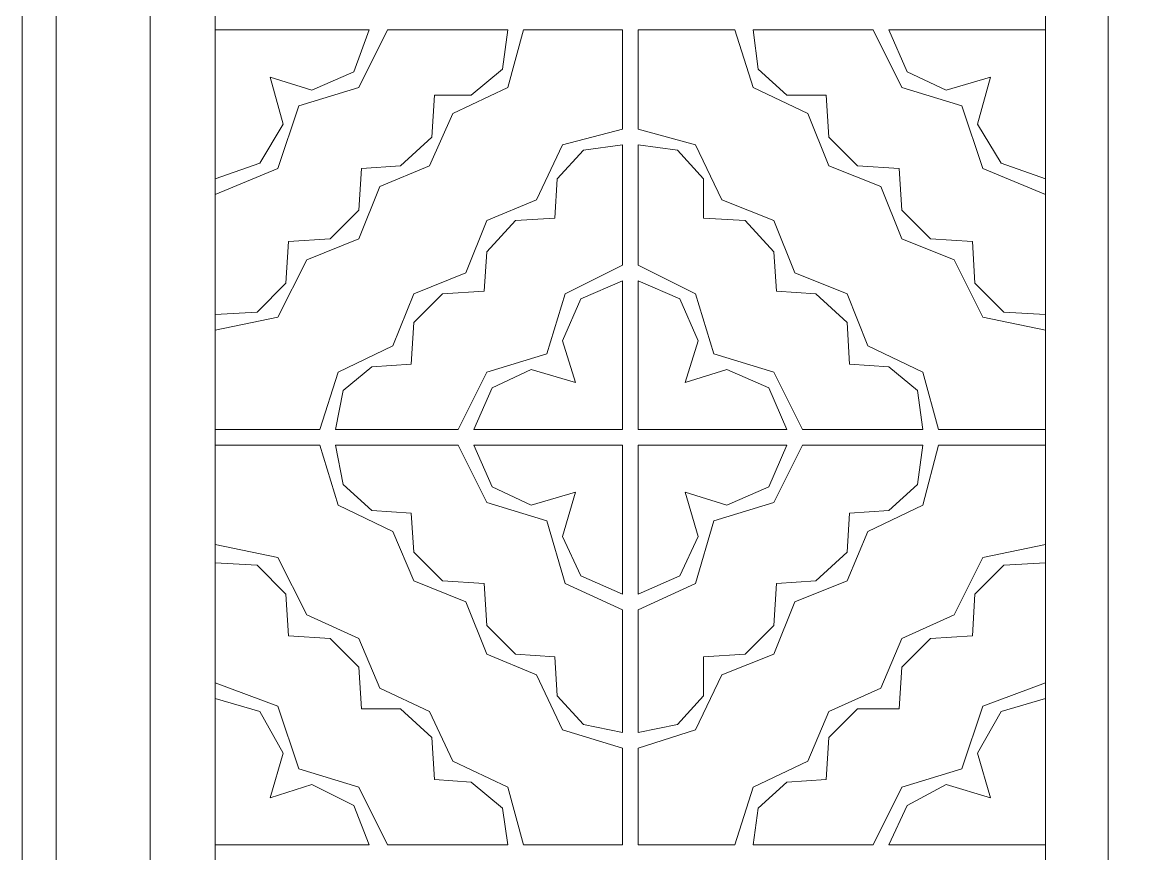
# Model space of a CAD drawing. Header units: centimetres. Extents: x -8.1 to 8.8, y -12.5 to 9.9.
# Drawn here: x -8.09 to 0.53, y -1.33 to 5.14 of the extents above; entities that cross this region are included whole.
import ezdxf

# ---------------------------------------------------------------- set-up
doc = ezdxf.new("R2010")
doc.units = ezdxf.units.CM
doc.header["$MEASUREMENT"] = 0
doc.layers.add('layer 1', color=7, linetype='Continuous')

msp = doc.modelspace()

# ---------------------------------------------------------------- linework, layer by layer
at = {"layer": 'layer 1', "color": 250, "lineweight": 0}
for points, knots in [([(-8.09356, 9.87273), (-8.09356, 9.87273), (8.82676, 9.87273), (8.82676, 9.87273), (8.82676, 9.87273), (8.82676, 9.87273), (8.82676, -12.53196), (8.82676, -12.53196), (8.82676, -12.53196), (8.82676, -12.53196), (-8.09356, -12.53196), (-8.09356, -12.53196), (-8.09356, -12.53196), (-8.09356, -12.53196), (-8.09356, 9.87273), (-8.09356, 9.87273)], [0, 0, 0, 0, 0.25, 0.25, 0.25, 0.25, 0.5, 0.5, 0.5, 0.5, 0.75, 0.75, 0.75, 0.75, 1, 1, 1, 1]), ([(-7.82967, 9.62893), (-7.82967, 9.62893), (8.56261, 9.62893), (8.56261, 9.62893), (8.56261, 9.62893), (8.56261, 9.62893), (8.56261, -12.28817), (8.56261, -12.28817), (8.56261, -12.28817), (8.56261, -12.28817), (-7.82967, -12.28817), (-7.82967, -12.28817), (-7.82967, -12.28817), (-7.82967, -12.28817), (-7.82967, 9.62893), (-7.82967, 9.62893)], [0, 0, 0, 0, 0.25, 0.25, 0.25, 0.25, 0.5, 0.5, 0.5, 0.5, 0.75, 0.75, 0.75, 0.75, 1, 1, 1, 1]), ([(-7.09828, 8.87744), (-7.09828, 8.87744), (7.83122, 8.87744), (7.83122, 8.87744), (7.83122, 8.87744), (7.83122, 8.87744), (7.83122, -11.53668), (7.83122, -11.53668), (7.83122, -11.53668), (7.83122, -11.53668), (-7.09828, -11.53668), (-7.09828, -11.53668), (-7.09828, -11.53668), (-7.09828, -11.53668), (-7.09828, 8.87744), (-7.09828, 8.87744)], [0, 0, 0, 0, 0.25, 0.25, 0.25, 0.25, 0.5, 0.5, 0.5, 0.5, 0.75, 0.75, 0.75, 0.75, 1, 1, 1, 1]), ([(-6.59059, -11.02873), (-6.59059, -11.02873), (-6.59059, 8.36949), (-6.59059, 8.36949), (-6.59059, 8.36949), (-6.59059, 8.36949), (-0.13104, 8.36949), (-0.13104, 8.36949), (-0.13104, 8.36949), (-0.13104, 8.36949), (-0.13104, -11.02873), (-0.13104, -11.02873), (-0.13104, -11.02873), (-0.13104, -11.02873), (-6.59059, -11.02873), (-6.59059, -11.02873)], [0, 0, 0, 0, 0.25, 0.25, 0.25, 0.25, 0.5, 0.5, 0.5, 0.5, 0.75, 0.75, 0.75, 0.75, 1, 1, 1, 1]), ([(-6.16408, 4.71334), (-6.16408, 4.71334), (-5.8391, 4.6118), (-5.8391, 4.6118), (-5.8391, 4.6118), (-5.8391, 4.6118), (-5.51387, 4.75406), (-5.51387, 4.75406), (-5.51387, 4.75406), (-5.51387, 4.75406), (-5.39223, 5.07903), (-5.39223, 5.07903)], [0, 0, 0, 0, 0.3333333, 0.3333333, 0.3333333, 0.3333333, 0.6666667, 0.6666667, 0.6666667, 0.6666667, 1, 1, 1, 1]), ([(-5.94064, 4.4899), (-5.94064, 4.4899), (-5.47341, 4.63216), (-5.47341, 4.63216), (-5.47341, 4.63216), (-5.47341, 4.63216), (-5.24997, 5.07903), (-5.24997, 5.07903)], [0, 0, 0, 0, 0.5, 0.5, 0.5, 0.5, 1, 1, 1, 1]), ([(-4.88428, 4.57108), (-4.88428, 4.57108), (-4.60002, 4.57108), (-4.60002, 4.57108), (-4.60002, 4.57108), (-4.60002, 4.57108), (-4.35623, 4.77442), (-4.35623, 4.77442), (-4.35623, 4.77442), (-4.35623, 4.77442), (-4.31551, 5.07903), (-4.31551, 5.07903)], [0, 0, 0, 0, 0.3333333, 0.3333333, 0.3333333, 0.3333333, 0.6666667, 0.6666667, 0.6666667, 0.6666667, 1, 1, 1, 1]), ([(-4.74202, 4.42908), (-4.74202, 4.42908), (-4.31551, 4.63216), (-4.31551, 4.63216), (-4.31551, 4.63216), (-4.31551, 4.63216), (-4.19361, 5.07903), (-4.19361, 5.07903)], [0, 0, 0, 0, 0.5, 0.5, 0.5, 0.5, 1, 1, 1, 1]), ([(-2.54838, 5.07903), (-2.54838, 5.07903), (-2.40612, 4.63216), (-2.40612, 4.63216), (-2.40612, 4.63216), (-2.40612, 4.63216), (-1.97961, 4.42908), (-1.97961, 4.42908), (-1.97961, 4.42908), (-1.97961, 4.42908), (-1.81699, 4.02267), (-1.81699, 4.02267), (-1.81699, 4.02267), (-1.81699, 4.02267), (-1.41084, 3.86031), (-1.41084, 3.86031), (-1.41084, 3.86031), (-1.41084, 3.86031), (-1.24848, 3.4539), (-1.24848, 3.4539), (-1.24848, 3.4539), (-1.24848, 3.4539), (-0.84207, 3.29154), (-0.84207, 3.29154), (-0.84207, 3.29154), (-0.84207, 3.29154), (-0.61863, 2.84467), (-0.61863, 2.84467), (-0.61863, 2.84467), (-0.61863, 2.84467), (-0.13104, 2.74313), (-0.13104, 2.74313)], [0, 0, 0, 0, 0.125, 0.125, 0.125, 0.125, 0.25, 0.25, 0.25, 0.25, 0.375, 0.375, 0.375, 0.375, 0.5, 0.5, 0.5, 0.5, 0.625, 0.625, 0.625, 0.625, 0.75, 0.75, 0.75, 0.75, 0.875, 0.875, 0.875, 0.875, 1, 1, 1, 1]), ([(-2.40612, 5.07903), (-2.40612, 5.07903), (-2.36566, 4.77442), (-2.36566, 4.77442), (-2.36566, 4.77442), (-2.36566, 4.77442), (-2.14223, 4.57108), (-2.14223, 4.57108), (-2.14223, 4.57108), (-2.14223, 4.57108), (-1.83735, 4.57108), (-1.83735, 4.57108), (-1.83735, 4.57108), (-1.83735, 4.57108), (-1.81699, 4.24611), (-1.81699, 4.24611), (-1.81699, 4.24611), (-1.81699, 4.24611), (-1.59356, 4.02267), (-1.59356, 4.02267), (-1.59356, 4.02267), (-1.59356, 4.02267), (-1.26858, 4.00231), (-1.26858, 4.00231), (-1.26858, 4.00231), (-1.26858, 4.00231), (-1.24848, 3.67734), (-1.24848, 3.67734), (-1.24848, 3.67734), (-1.24848, 3.67734), (-1.02479, 3.4539), (-1.02479, 3.4539), (-1.02479, 3.4539), (-1.02479, 3.4539), (-0.69981, 3.4338), (-0.69981, 3.4338), (-0.69981, 3.4338), (-0.69981, 3.4338), (-0.67971, 3.10857), (-0.67971, 3.10857), (-0.67971, 3.10857), (-0.67971, 3.10857), (-0.45628, 2.88513), (-0.45628, 2.88513), (-0.45628, 2.88513), (-0.45628, 2.88513), (-0.13104, 2.86503), (-0.13104, 2.86503)], [0, 0, 0, 0, 0.0833333, 0.0833333, 0.0833333, 0.0833333, 0.1666667, 0.1666667, 0.1666667, 0.1666667, 0.25, 0.25, 0.25, 0.25, 0.3333333, 0.3333333, 0.3333333, 0.3333333, 0.4166667, 0.4166667, 0.4166667, 0.4166667, 0.5, 0.5, 0.5, 0.5, 0.5833333, 0.5833333, 0.5833333, 0.5833333, 0.6666667, 0.6666667, 0.6666667, 0.6666667, 0.75, 0.75, 0.75, 0.75, 0.8333333, 0.8333333, 0.8333333, 0.8333333, 0.9166667, 0.9166667, 0.9166667, 0.9166667, 1, 1, 1, 1]), ([(-1.47192, 5.07903), (-1.47192, 5.07903), (-1.24848, 4.63216), (-1.24848, 4.63216), (-1.24848, 4.63216), (-1.24848, 4.63216), (-0.78125, 4.4899), (-0.78125, 4.4899), (-0.78125, 4.4899), (-0.78125, 4.4899), (-0.61863, 4.00231), (-0.61863, 4.00231), (-0.61863, 4.00231), (-0.61863, 4.00231), (-0.13104, 3.79923), (-0.13104, 3.79923)], [0, 0, 0, 0, 0.25, 0.25, 0.25, 0.25, 0.5, 0.5, 0.5, 0.5, 0.75, 0.75, 0.75, 0.75, 1, 1, 1, 1]), ([(-1.35002, 5.07903), (-1.35002, 5.07903), (-1.20776, 4.75406), (-1.20776, 4.75406), (-1.20776, 4.75406), (-1.20776, 4.75406), (-0.90315, 4.6118), (-0.90315, 4.6118), (-0.90315, 4.6118), (-0.90315, 4.6118), (-0.55781, 4.71334), (-0.55781, 4.71334), (-0.55781, 4.71334), (-0.55781, 4.71334), (-0.65935, 4.34764), (-0.65935, 4.34764), (-0.65935, 4.34764), (-0.65935, 4.34764), (-0.47638, 4.04303), (-0.47638, 4.04303), (-0.47638, 4.04303), (-0.47638, 4.04303), (-0.13104, 3.92113), (-0.13104, 3.92113)], [0, 0, 0, 0, 0.1666667, 0.1666667, 0.1666667, 0.1666667, 0.3333333, 0.3333333, 0.3333333, 0.3333333, 0.5, 0.5, 0.5, 0.5, 0.6666667, 0.6666667, 0.6666667, 0.6666667, 0.8333333, 0.8333333, 0.8333333, 0.8333333, 1, 1, 1, 1]), ([(-6.59059, 3.92113), (-6.59059, 3.92113), (-6.24526, 4.04303), (-6.24526, 4.04303), (-6.24526, 4.04303), (-6.24526, 4.04303), (-6.06254, 4.34764), (-6.06254, 4.34764), (-6.06254, 4.34764), (-6.06254, 4.34764), (-6.16408, 4.71334), (-6.16408, 4.71334)], [0, 0, 0, 0, 0.3333333, 0.3333333, 0.3333333, 0.3333333, 0.6666667, 0.6666667, 0.6666667, 0.6666667, 1, 1, 1, 1]), ([(-5.45305, 4.00231), (-5.45305, 4.00231), (-5.14843, 4.02267), (-5.14843, 4.02267), (-5.14843, 4.02267), (-5.14843, 4.02267), (-4.90464, 4.24611), (-4.90464, 4.24611), (-4.90464, 4.24611), (-4.90464, 4.24611), (-4.88428, 4.57108), (-4.88428, 4.57108)], [0, 0, 0, 0, 0.3333333, 0.3333333, 0.3333333, 0.3333333, 0.6666667, 0.6666667, 0.6666667, 0.6666667, 1, 1, 1, 1]), ([(-6.59059, 3.79923), (-6.59059, 3.79923), (-6.103, 4.00231), (-6.103, 4.00231), (-6.103, 4.00231), (-6.103, 4.00231), (-5.94064, 4.4899), (-5.94064, 4.4899)], [0, 0, 0, 0, 0.5, 0.5, 0.5, 0.5, 1, 1, 1, 1]), ([(-5.31079, 3.86031), (-5.31079, 3.86031), (-4.925, 4.02267), (-4.925, 4.02267), (-4.925, 4.02267), (-4.925, 4.02267), (-4.74202, 4.42908), (-4.74202, 4.42908)], [0, 0, 0, 0, 0.5, 0.5, 0.5, 0.5, 1, 1, 1, 1]), ([(-3.42176, 4.30718), (-3.42176, 4.30718), (-3.889, 4.18529), (-3.889, 4.18529), (-3.889, 4.18529), (-3.889, 4.18529), (-4.09207, 3.75877), (-4.09207, 3.75877), (-4.09207, 3.75877), (-4.09207, 3.75877), (-4.47813, 3.59616), (-4.47813, 3.59616), (-4.47813, 3.59616), (-4.47813, 3.59616), (-4.64048, 3.19), (-4.64048, 3.19), (-4.64048, 3.19), (-4.64048, 3.19), (-5.0469, 3.02739), (-5.0469, 3.02739), (-5.0469, 3.02739), (-5.0469, 3.02739), (-5.20925, 2.62123), (-5.20925, 2.62123), (-5.20925, 2.62123), (-5.20925, 2.62123), (-5.63577, 2.41816), (-5.63577, 2.41816), (-5.63577, 2.41816), (-5.63577, 2.41816), (-5.77802, 1.97129), (-5.77802, 1.97129)], [0, 0, 0, 0, 0.125, 0.125, 0.125, 0.125, 0.25, 0.25, 0.25, 0.25, 0.375, 0.375, 0.375, 0.375, 0.5, 0.5, 0.5, 0.5, 0.625, 0.625, 0.625, 0.625, 0.75, 0.75, 0.75, 0.75, 0.875, 0.875, 0.875, 0.875, 1, 1, 1, 1]), ([(-2.64992, 3.75877), (-2.64992, 3.75877), (-2.85299, 4.18529), (-2.85299, 4.18529), (-2.85299, 4.18529), (-2.85299, 4.18529), (-3.29987, 4.30718), (-3.29987, 4.30718)], [0, 0, 0, 0, 0.5, 0.5, 0.5, 0.5, 1, 1, 1, 1]), ([(-3.42176, 4.18529), (-3.42176, 4.18529), (-3.72638, 4.14457), (-3.72638, 4.14457), (-3.72638, 4.14457), (-3.72638, 4.14457), (-3.92972, 3.92113), (-3.92972, 3.92113), (-3.92972, 3.92113), (-3.92972, 3.92113), (-3.94981, 3.61652), (-3.94981, 3.61652)], [0, 0, 0, 0, 0.3333333, 0.3333333, 0.3333333, 0.3333333, 0.6666667, 0.6666667, 0.6666667, 0.6666667, 1, 1, 1, 1]), ([(-2.79218, 3.61652), (-2.79218, 3.61652), (-2.79218, 3.92113), (-2.79218, 3.92113), (-2.79218, 3.92113), (-2.79218, 3.92113), (-2.99525, 4.14457), (-2.99525, 4.14457), (-2.99525, 4.14457), (-2.99525, 4.14457), (-3.29987, 4.18529), (-3.29987, 4.18529)], [0, 0, 0, 0, 0.3333333, 0.3333333, 0.3333333, 0.3333333, 0.6666667, 0.6666667, 0.6666667, 0.6666667, 1, 1, 1, 1]), ([(-6.02182, 3.4338), (-6.02182, 3.4338), (-5.69684, 3.4539), (-5.69684, 3.4539), (-5.69684, 3.4539), (-5.69684, 3.4539), (-5.47341, 3.67734), (-5.47341, 3.67734), (-5.47341, 3.67734), (-5.47341, 3.67734), (-5.45305, 4.00231), (-5.45305, 4.00231)], [0, 0, 0, 0, 0.3333333, 0.3333333, 0.3333333, 0.3333333, 0.6666667, 0.6666667, 0.6666667, 0.6666667, 1, 1, 1, 1]), ([(-5.87956, 3.29154), (-5.87956, 3.29154), (-5.47341, 3.4539), (-5.47341, 3.4539), (-5.47341, 3.4539), (-5.47341, 3.4539), (-5.31079, 3.86031), (-5.31079, 3.86031)], [0, 0, 0, 0, 0.5, 0.5, 0.5, 0.5, 1, 1, 1, 1]), ([(-2.08115, 3.19), (-2.08115, 3.19), (-2.24377, 3.59616), (-2.24377, 3.59616), (-2.24377, 3.59616), (-2.24377, 3.59616), (-2.64992, 3.75877), (-2.64992, 3.75877)], [0, 0, 0, 0, 0.5, 0.5, 0.5, 0.5, 1, 1, 1, 1]), ([(-3.94981, 3.61652), (-3.94981, 3.61652), (-4.25469, 3.59616), (-4.25469, 3.59616), (-4.25469, 3.59616), (-4.25469, 3.59616), (-4.47813, 3.35236), (-4.47813, 3.35236), (-4.47813, 3.35236), (-4.47813, 3.35236), (-4.49822, 3.04775), (-4.49822, 3.04775)], [0, 0, 0, 0, 0.3333333, 0.3333333, 0.3333333, 0.3333333, 0.6666667, 0.6666667, 0.6666667, 0.6666667, 1, 1, 1, 1]), ([(-2.22341, 3.04775), (-2.22341, 3.04775), (-2.24377, 3.35236), (-2.24377, 3.35236), (-2.24377, 3.35236), (-2.24377, 3.35236), (-2.4672, 3.59616), (-2.4672, 3.59616), (-2.4672, 3.59616), (-2.4672, 3.59616), (-2.79218, 3.61652), (-2.79218, 3.61652)], [0, 0, 0, 0, 0.3333333, 0.3333333, 0.3333333, 0.3333333, 0.6666667, 0.6666667, 0.6666667, 0.6666667, 1, 1, 1, 1]), ([(-6.59059, 2.86503), (-6.59059, 2.86503), (-6.26561, 2.88513), (-6.26561, 2.88513), (-6.26561, 2.88513), (-6.26561, 2.88513), (-6.04218, 3.10857), (-6.04218, 3.10857), (-6.04218, 3.10857), (-6.04218, 3.10857), (-6.02182, 3.4338), (-6.02182, 3.4338)], [0, 0, 0, 0, 0.3333333, 0.3333333, 0.3333333, 0.3333333, 0.6666667, 0.6666667, 0.6666667, 0.6666667, 1, 1, 1, 1]), ([(-6.59059, 2.74313), (-6.59059, 2.74313), (-6.103, 2.84467), (-6.103, 2.84467), (-6.103, 2.84467), (-6.103, 2.84467), (-5.87956, 3.29154), (-5.87956, 3.29154)], [0, 0, 0, 0, 0.5, 0.5, 0.5, 0.5, 1, 1, 1, 1]), ([(-3.42176, 3.25082), (-3.42176, 3.25082), (-3.86864, 3.02739), (-3.86864, 3.02739), (-3.86864, 3.02739), (-3.86864, 3.02739), (-4.01089, 2.56015), (-4.01089, 2.56015)], [0, 0, 0, 0, 0.5, 0.5, 0.5, 0.5, 1, 1, 1, 1]), ([(-2.71074, 2.56015), (-2.71074, 2.56015), (-2.85299, 3.02739), (-2.85299, 3.02739), (-2.85299, 3.02739), (-2.85299, 3.02739), (-3.29987, 3.25082), (-3.29987, 3.25082)], [0, 0, 0, 0, 0.5, 0.5, 0.5, 0.5, 1, 1, 1, 1]), ([(-1.51238, 2.62123), (-1.51238, 2.62123), (-1.675, 3.02739), (-1.675, 3.02739), (-1.675, 3.02739), (-1.675, 3.02739), (-2.08115, 3.19), (-2.08115, 3.19)], [0, 0, 0, 0, 0.5, 0.5, 0.5, 0.5, 1, 1, 1, 1]), ([(-3.42176, 3.12892), (-3.42176, 3.12892), (-3.74674, 2.98693), (-3.74674, 2.98693), (-3.74674, 2.98693), (-3.74674, 2.98693), (-3.889, 2.66169), (-3.889, 2.66169), (-3.889, 2.66169), (-3.889, 2.66169), (-3.78746, 2.33672), (-3.78746, 2.33672)], [0, 0, 0, 0, 0.3333333, 0.3333333, 0.3333333, 0.3333333, 0.6666667, 0.6666667, 0.6666667, 0.6666667, 1, 1, 1, 1]), ([(-2.93417, 2.33672), (-2.93417, 2.33672), (-2.83263, 2.66169), (-2.83263, 2.66169), (-2.83263, 2.66169), (-2.83263, 2.66169), (-2.97489, 2.98693), (-2.97489, 2.98693), (-2.97489, 2.98693), (-2.97489, 2.98693), (-3.29987, 3.12892), (-3.29987, 3.12892)], [0, 0, 0, 0, 0.3333333, 0.3333333, 0.3333333, 0.3333333, 0.6666667, 0.6666667, 0.6666667, 0.6666667, 1, 1, 1, 1]), ([(-4.49822, 3.04775), (-4.49822, 3.04775), (-4.82346, 3.02739), (-4.82346, 3.02739), (-4.82346, 3.02739), (-4.82346, 3.02739), (-5.0469, 2.80395), (-5.0469, 2.80395), (-5.0469, 2.80395), (-5.0469, 2.80395), (-5.067, 2.47898), (-5.067, 2.47898)], [0, 0, 0, 0, 0.3333333, 0.3333333, 0.3333333, 0.3333333, 0.6666667, 0.6666667, 0.6666667, 0.6666667, 1, 1, 1, 1]), ([(-1.65464, 2.47898), (-1.65464, 2.47898), (-1.675, 2.80395), (-1.675, 2.80395), (-1.675, 2.80395), (-1.675, 2.80395), (-1.91879, 3.02739), (-1.91879, 3.02739), (-1.91879, 3.02739), (-1.91879, 3.02739), (-2.22341, 3.04775), (-2.22341, 3.04775)], [0, 0, 0, 0, 0.3333333, 0.3333333, 0.3333333, 0.3333333, 0.6666667, 0.6666667, 0.6666667, 0.6666667, 1, 1, 1, 1]), ([(-0.96397, 1.97129), (-0.96397, 1.97129), (-1.08587, 2.41816), (-1.08587, 2.41816), (-1.08587, 2.41816), (-1.08587, 2.41816), (-1.51238, 2.62123), (-1.51238, 2.62123)], [0, 0, 0, 0, 0.5, 0.5, 0.5, 0.5, 1, 1, 1, 1]), ([(-4.01089, 2.56015), (-4.01089, 2.56015), (-4.47813, 2.41816), (-4.47813, 2.41816), (-4.47813, 2.41816), (-4.47813, 2.41816), (-4.70156, 1.97129), (-4.70156, 1.97129)], [0, 0, 0, 0, 0.5, 0.5, 0.5, 0.5, 1, 1, 1, 1]), ([(-2.02033, 1.97129), (-2.02033, 1.97129), (-2.24377, 2.41816), (-2.24377, 2.41816), (-2.24377, 2.41816), (-2.24377, 2.41816), (-2.71074, 2.56015), (-2.71074, 2.56015)], [0, 0, 0, 0, 0.5, 0.5, 0.5, 0.5, 1, 1, 1, 1]), ([(-5.067, 2.47898), (-5.067, 2.47898), (-5.37187, 2.45862), (-5.37187, 2.45862), (-5.37187, 2.45862), (-5.37187, 2.45862), (-5.59531, 2.2759), (-5.59531, 2.2759), (-5.59531, 2.2759), (-5.59531, 2.2759), (-5.65613, 1.97129), (-5.65613, 1.97129)], [0, 0, 0, 0, 0.3333333, 0.3333333, 0.3333333, 0.3333333, 0.6666667, 0.6666667, 0.6666667, 0.6666667, 1, 1, 1, 1]), ([(-3.78746, 2.33672), (-3.78746, 2.33672), (-4.13279, 2.43826), (-4.13279, 2.43826), (-4.13279, 2.43826), (-4.13279, 2.43826), (-4.43741, 2.29626), (-4.43741, 2.29626), (-4.43741, 2.29626), (-4.43741, 2.29626), (-4.57966, 1.97129), (-4.57966, 1.97129)], [0, 0, 0, 0, 0.3333333, 0.3333333, 0.3333333, 0.3333333, 0.6666667, 0.6666667, 0.6666667, 0.6666667, 1, 1, 1, 1]), ([(-2.14223, 1.97129), (-2.14223, 1.97129), (-2.28422, 2.29626), (-2.28422, 2.29626), (-2.28422, 2.29626), (-2.28422, 2.29626), (-2.6092, 2.43826), (-2.6092, 2.43826), (-2.6092, 2.43826), (-2.6092, 2.43826), (-2.93417, 2.33672), (-2.93417, 2.33672)], [0, 0, 0, 0, 0.3333333, 0.3333333, 0.3333333, 0.3333333, 0.6666667, 0.6666667, 0.6666667, 0.6666667, 1, 1, 1, 1]), ([(-1.08587, 1.97129), (-1.08587, 1.97129), (-1.12658, 2.2759), (-1.12658, 2.2759), (-1.12658, 2.2759), (-1.12658, 2.2759), (-1.35002, 2.45862), (-1.35002, 2.45862), (-1.35002, 2.45862), (-1.35002, 2.45862), (-1.65464, 2.47898), (-1.65464, 2.47898)], [0, 0, 0, 0, 0.3333333, 0.3333333, 0.3333333, 0.3333333, 0.6666667, 0.6666667, 0.6666667, 0.6666667, 1, 1, 1, 1]), ([(-5.77802, 1.84939), (-5.77802, 1.84939), (-5.63577, 1.38216), (-5.63577, 1.38216), (-5.63577, 1.38216), (-5.63577, 1.38216), (-5.20925, 1.17908), (-5.20925, 1.17908)], [0, 0, 0, 0, 0.5, 0.5, 0.5, 0.5, 1, 1, 1, 1]), ([(-5.65613, 1.84939), (-5.65613, 1.84939), (-5.59531, 1.54451), (-5.59531, 1.54451), (-5.59531, 1.54451), (-5.59531, 1.54451), (-5.37187, 1.34144), (-5.37187, 1.34144), (-5.37187, 1.34144), (-5.37187, 1.34144), (-5.067, 1.32108), (-5.067, 1.32108)], [0, 0, 0, 0, 0.3333333, 0.3333333, 0.3333333, 0.3333333, 0.6666667, 0.6666667, 0.6666667, 0.6666667, 1, 1, 1, 1]), ([(-4.70156, 1.84939), (-4.70156, 1.84939), (-4.47813, 1.40252), (-4.47813, 1.40252), (-4.47813, 1.40252), (-4.47813, 1.40252), (-4.01089, 1.26026), (-4.01089, 1.26026)], [0, 0, 0, 0, 0.5, 0.5, 0.5, 0.5, 1, 1, 1, 1]), ([(-4.57966, 1.84939), (-4.57966, 1.84939), (-4.43741, 1.52441), (-4.43741, 1.52441), (-4.43741, 1.52441), (-4.43741, 1.52441), (-4.13279, 1.38216), (-4.13279, 1.38216), (-4.13279, 1.38216), (-4.13279, 1.38216), (-3.78746, 1.48369), (-3.78746, 1.48369)], [0, 0, 0, 0, 0.3333333, 0.3333333, 0.3333333, 0.3333333, 0.6666667, 0.6666667, 0.6666667, 0.6666667, 1, 1, 1, 1]), ([(-2.93417, 1.48369), (-2.93417, 1.48369), (-2.6092, 1.38216), (-2.6092, 1.38216), (-2.6092, 1.38216), (-2.6092, 1.38216), (-2.28422, 1.52441), (-2.28422, 1.52441), (-2.28422, 1.52441), (-2.28422, 1.52441), (-2.14223, 1.84939), (-2.14223, 1.84939)], [0, 0, 0, 0, 0.3333333, 0.3333333, 0.3333333, 0.3333333, 0.6666667, 0.6666667, 0.6666667, 0.6666667, 1, 1, 1, 1]), ([(-2.71074, 1.26026), (-2.71074, 1.26026), (-2.24377, 1.40252), (-2.24377, 1.40252), (-2.24377, 1.40252), (-2.24377, 1.40252), (-2.02033, 1.84939), (-2.02033, 1.84939)], [0, 0, 0, 0, 0.5, 0.5, 0.5, 0.5, 1, 1, 1, 1]), ([(-1.65464, 1.32108), (-1.65464, 1.32108), (-1.35002, 1.34144), (-1.35002, 1.34144), (-1.35002, 1.34144), (-1.35002, 1.34144), (-1.12658, 1.54451), (-1.12658, 1.54451), (-1.12658, 1.54451), (-1.12658, 1.54451), (-1.08587, 1.84939), (-1.08587, 1.84939)], [0, 0, 0, 0, 0.3333333, 0.3333333, 0.3333333, 0.3333333, 0.6666667, 0.6666667, 0.6666667, 0.6666667, 1, 1, 1, 1]), ([(-1.51238, 1.17908), (-1.51238, 1.17908), (-1.08587, 1.38216), (-1.08587, 1.38216), (-1.08587, 1.38216), (-1.08587, 1.38216), (-0.96397, 1.84939), (-0.96397, 1.84939)], [0, 0, 0, 0, 0.5, 0.5, 0.5, 0.5, 1, 1, 1, 1]), ([(-3.78746, 1.48369), (-3.78746, 1.48369), (-3.889, 1.13836), (-3.889, 1.13836), (-3.889, 1.13836), (-3.889, 1.13836), (-3.74674, 0.83375), (-3.74674, 0.83375), (-3.74674, 0.83375), (-3.74674, 0.83375), (-3.42176, 0.69149), (-3.42176, 0.69149)], [0, 0, 0, 0, 0.3333333, 0.3333333, 0.3333333, 0.3333333, 0.6666667, 0.6666667, 0.6666667, 0.6666667, 1, 1, 1, 1]), ([(-3.29987, 0.69149), (-3.29987, 0.69149), (-2.97489, 0.83375), (-2.97489, 0.83375), (-2.97489, 0.83375), (-2.97489, 0.83375), (-2.83263, 1.13836), (-2.83263, 1.13836), (-2.83263, 1.13836), (-2.83263, 1.13836), (-2.93417, 1.48369), (-2.93417, 1.48369)], [0, 0, 0, 0, 0.3333333, 0.3333333, 0.3333333, 0.3333333, 0.6666667, 0.6666667, 0.6666667, 0.6666667, 1, 1, 1, 1]), ([(-5.067, 1.32108), (-5.067, 1.32108), (-5.0469, 1.01646), (-5.0469, 1.01646), (-5.0469, 1.01646), (-5.0469, 1.01646), (-4.82346, 0.79303), (-4.82346, 0.79303), (-4.82346, 0.79303), (-4.82346, 0.79303), (-4.49822, 0.77267), (-4.49822, 0.77267)], [0, 0, 0, 0, 0.3333333, 0.3333333, 0.3333333, 0.3333333, 0.6666667, 0.6666667, 0.6666667, 0.6666667, 1, 1, 1, 1]), ([(-2.22341, 0.77267), (-2.22341, 0.77267), (-1.91879, 0.79303), (-1.91879, 0.79303), (-1.91879, 0.79303), (-1.91879, 0.79303), (-1.675, 1.01646), (-1.675, 1.01646), (-1.675, 1.01646), (-1.675, 1.01646), (-1.65464, 1.32108), (-1.65464, 1.32108)], [0, 0, 0, 0, 0.3333333, 0.3333333, 0.3333333, 0.3333333, 0.6666667, 0.6666667, 0.6666667, 0.6666667, 1, 1, 1, 1]), ([(-4.01089, 1.26026), (-4.01089, 1.26026), (-3.86864, 0.77267), (-3.86864, 0.77267), (-3.86864, 0.77267), (-3.86864, 0.77267), (-3.42176, 0.56959), (-3.42176, 0.56959)], [0, 0, 0, 0, 0.5, 0.5, 0.5, 0.5, 1, 1, 1, 1]), ([(-3.29987, 0.56959), (-3.29987, 0.56959), (-2.85299, 0.77267), (-2.85299, 0.77267), (-2.85299, 0.77267), (-2.85299, 0.77267), (-2.71074, 1.26026), (-2.71074, 1.26026)], [0, 0, 0, 0, 0.5, 0.5, 0.5, 0.5, 1, 1, 1, 1]), ([(-5.20925, 1.17908), (-5.20925, 1.17908), (-5.0469, 0.79303), (-5.0469, 0.79303), (-5.0469, 0.79303), (-5.0469, 0.79303), (-4.64048, 0.63067), (-4.64048, 0.63067)], [0, 0, 0, 0, 0.5, 0.5, 0.5, 0.5, 1, 1, 1, 1]), ([(-2.08115, 0.63067), (-2.08115, 0.63067), (-1.675, 0.79303), (-1.675, 0.79303), (-1.675, 0.79303), (-1.675, 0.79303), (-1.51238, 1.17908), (-1.51238, 1.17908)], [0, 0, 0, 0, 0.5, 0.5, 0.5, 0.5, 1, 1, 1, 1]), ([(-5.87956, 0.52887), (-5.87956, 0.52887), (-6.103, 0.976), (-6.103, 0.976), (-6.103, 0.976), (-6.103, 0.976), (-6.59059, 1.07754), (-6.59059, 1.07754)], [0, 0, 0, 0, 0.5, 0.5, 0.5, 0.5, 1, 1, 1, 1]), ([(-0.13104, 1.07754), (-0.13104, 1.07754), (-0.61863, 0.976), (-0.61863, 0.976), (-0.61863, 0.976), (-0.61863, 0.976), (-0.84207, 0.52887), (-0.84207, 0.52887)], [0, 0, 0, 0, 0.5, 0.5, 0.5, 0.5, 1, 1, 1, 1]), ([(-5.24997, -1.25862), (-5.24997, -1.25862), (-4.31551, -1.25862), (-4.31551, -1.25862), (-4.31551, -1.25862), (-4.31551, -1.25862), (-4.35623, -0.9741), (-4.35623, -0.9741), (-4.35623, -0.9741), (-4.35623, -0.9741), (-4.60002, -0.77103), (-4.60002, -0.77103), (-4.60002, -0.77103), (-4.60002, -0.77103), (-4.88428, -0.75067), (-4.88428, -0.75067), (-4.88428, -0.75067), (-4.88428, -0.75067), (-4.90464, -0.42569), (-4.90464, -0.42569), (-4.90464, -0.42569), (-4.90464, -0.42569), (-5.14843, -0.20226), (-5.14843, -0.20226), (-5.14843, -0.20226), (-5.14843, -0.20226), (-5.45305, -0.20226), (-5.45305, -0.20226), (-5.45305, -0.20226), (-5.45305, -0.20226), (-5.47341, 0.12272), (-5.47341, 0.12272), (-5.47341, 0.12272), (-5.47341, 0.12272), (-5.69684, 0.34615), (-5.69684, 0.34615), (-5.69684, 0.34615), (-5.69684, 0.34615), (-6.02182, 0.36651), (-6.02182, 0.36651), (-6.02182, 0.36651), (-6.02182, 0.36651), (-6.04218, 0.69149), (-6.04218, 0.69149), (-6.04218, 0.69149), (-6.04218, 0.69149), (-6.26561, 0.91492), (-6.26561, 0.91492), (-6.26561, 0.91492), (-6.26561, 0.91492), (-6.59059, 0.93528), (-6.59059, 0.93528)], [0, 0, 0, 0, 0.0769231, 0.0769231, 0.0769231, 0.0769231, 0.1538462, 0.1538462, 0.1538462, 0.1538462, 0.2307692, 0.2307692, 0.2307692, 0.2307692, 0.3076923, 0.3076923, 0.3076923, 0.3076923, 0.3846154, 0.3846154, 0.3846154, 0.3846154, 0.4615385, 0.4615385, 0.4615385, 0.4615385, 0.5384615, 0.5384615, 0.5384615, 0.5384615, 0.6153846, 0.6153846, 0.6153846, 0.6153846, 0.6923077, 0.6923077, 0.6923077, 0.6923077, 0.7692308, 0.7692308, 0.7692308, 0.7692308, 0.8461538, 0.8461538, 0.8461538, 0.8461538, 0.9230769, 0.9230769, 0.9230769, 0.9230769, 1, 1, 1, 1]), ([(-0.13104, 0.93528), (-0.13104, 0.93528), (-0.45628, 0.91492), (-0.45628, 0.91492), (-0.45628, 0.91492), (-0.45628, 0.91492), (-0.67971, 0.69149), (-0.67971, 0.69149), (-0.67971, 0.69149), (-0.67971, 0.69149), (-0.69981, 0.36651), (-0.69981, 0.36651), (-0.69981, 0.36651), (-0.69981, 0.36651), (-1.02479, 0.34615), (-1.02479, 0.34615), (-1.02479, 0.34615), (-1.02479, 0.34615), (-1.24848, 0.12272), (-1.24848, 0.12272), (-1.24848, 0.12272), (-1.24848, 0.12272), (-1.26858, -0.20226), (-1.26858, -0.20226), (-1.26858, -0.20226), (-1.26858, -0.20226), (-1.59356, -0.20226), (-1.59356, -0.20226), (-1.59356, -0.20226), (-1.59356, -0.20226), (-1.81699, -0.42569), (-1.81699, -0.42569), (-1.81699, -0.42569), (-1.81699, -0.42569), (-1.83735, -0.75067), (-1.83735, -0.75067), (-1.83735, -0.75067), (-1.83735, -0.75067), (-2.14223, -0.77103), (-2.14223, -0.77103), (-2.14223, -0.77103), (-2.14223, -0.77103), (-2.36566, -0.9741), (-2.36566, -0.9741), (-2.36566, -0.9741), (-2.36566, -0.9741), (-2.40612, -1.25862), (-2.40612, -1.25862), (-2.40612, -1.25862), (-2.40612, -1.25862), (-1.47192, -1.25862), (-1.47192, -1.25862)], [0, 0, 0, 0, 0.0769231, 0.0769231, 0.0769231, 0.0769231, 0.1538462, 0.1538462, 0.1538462, 0.1538462, 0.2307692, 0.2307692, 0.2307692, 0.2307692, 0.3076923, 0.3076923, 0.3076923, 0.3076923, 0.3846154, 0.3846154, 0.3846154, 0.3846154, 0.4615385, 0.4615385, 0.4615385, 0.4615385, 0.5384615, 0.5384615, 0.5384615, 0.5384615, 0.6153846, 0.6153846, 0.6153846, 0.6153846, 0.6923077, 0.6923077, 0.6923077, 0.6923077, 0.7692308, 0.7692308, 0.7692308, 0.7692308, 0.8461538, 0.8461538, 0.8461538, 0.8461538, 0.9230769, 0.9230769, 0.9230769, 0.9230769, 1, 1, 1, 1]), ([(-4.49822, 0.77267), (-4.49822, 0.77267), (-4.47813, 0.44769), (-4.47813, 0.44769), (-4.47813, 0.44769), (-4.47813, 0.44769), (-4.25469, 0.22426), (-4.25469, 0.22426), (-4.25469, 0.22426), (-4.25469, 0.22426), (-3.94981, 0.2039), (-3.94981, 0.2039)], [0, 0, 0, 0, 0.3333333, 0.3333333, 0.3333333, 0.3333333, 0.6666667, 0.6666667, 0.6666667, 0.6666667, 1, 1, 1, 1]), ([(-2.79218, 0.2039), (-2.79218, 0.2039), (-2.4672, 0.22426), (-2.4672, 0.22426), (-2.4672, 0.22426), (-2.4672, 0.22426), (-2.24377, 0.44769), (-2.24377, 0.44769), (-2.24377, 0.44769), (-2.24377, 0.44769), (-2.22341, 0.77267), (-2.22341, 0.77267)], [0, 0, 0, 0, 0.3333333, 0.3333333, 0.3333333, 0.3333333, 0.6666667, 0.6666667, 0.6666667, 0.6666667, 1, 1, 1, 1]), ([(-4.64048, 0.63067), (-4.64048, 0.63067), (-4.47813, 0.22426), (-4.47813, 0.22426), (-4.47813, 0.22426), (-4.47813, 0.22426), (-4.09207, 0.0619), (-4.09207, 0.0619)], [0, 0, 0, 0, 0.5, 0.5, 0.5, 0.5, 1, 1, 1, 1]), ([(-2.64992, 0.0619), (-2.64992, 0.0619), (-2.24377, 0.22426), (-2.24377, 0.22426), (-2.24377, 0.22426), (-2.24377, 0.22426), (-2.08115, 0.63067), (-2.08115, 0.63067)], [0, 0, 0, 0, 0.5, 0.5, 0.5, 0.5, 1, 1, 1, 1]), ([(-5.31079, -0.03964), (-5.31079, -0.03964), (-5.47341, 0.34615), (-5.47341, 0.34615), (-5.47341, 0.34615), (-5.47341, 0.34615), (-5.87956, 0.52887), (-5.87956, 0.52887)], [0, 0, 0, 0, 0.5, 0.5, 0.5, 0.5, 1, 1, 1, 1]), ([(-0.84207, 0.52887), (-0.84207, 0.52887), (-1.24848, 0.34615), (-1.24848, 0.34615), (-1.24848, 0.34615), (-1.24848, 0.34615), (-1.41084, -0.03964), (-1.41084, -0.03964)], [0, 0, 0, 0, 0.5, 0.5, 0.5, 0.5, 1, 1, 1, 1]), ([(-3.94981, 0.2039), (-3.94981, 0.2039), (-3.92972, -0.10072), (-3.92972, -0.10072), (-3.92972, -0.10072), (-3.92972, -0.10072), (-3.72638, -0.32415), (-3.72638, -0.32415), (-3.72638, -0.32415), (-3.72638, -0.32415), (-3.42176, -0.38497), (-3.42176, -0.38497)], [0, 0, 0, 0, 0.3333333, 0.3333333, 0.3333333, 0.3333333, 0.6666667, 0.6666667, 0.6666667, 0.6666667, 1, 1, 1, 1]), ([(-3.29987, -0.38497), (-3.29987, -0.38497), (-2.99525, -0.32415), (-2.99525, -0.32415), (-2.99525, -0.32415), (-2.99525, -0.32415), (-2.79218, -0.10072), (-2.79218, -0.10072), (-2.79218, -0.10072), (-2.79218, -0.10072), (-2.79218, 0.2039), (-2.79218, 0.2039)], [0, 0, 0, 0, 0.3333333, 0.3333333, 0.3333333, 0.3333333, 0.6666667, 0.6666667, 0.6666667, 0.6666667, 1, 1, 1, 1]), ([(-5.94064, -0.66949), (-5.94064, -0.66949), (-6.103, -0.1819), (-6.103, -0.1819), (-6.103, -0.1819), (-6.103, -0.1819), (-6.59059, 0.00082), (-6.59059, 0.00082)], [0, 0, 0, 0, 0.5, 0.5, 0.5, 0.5, 1, 1, 1, 1]), ([(-4.09207, 0.0619), (-4.09207, 0.0619), (-3.889, -0.36487), (-3.889, -0.36487), (-3.889, -0.36487), (-3.889, -0.36487), (-3.42176, -0.50687), (-3.42176, -0.50687)], [0, 0, 0, 0, 0.5, 0.5, 0.5, 0.5, 1, 1, 1, 1]), ([(-3.29987, -0.50687), (-3.29987, -0.50687), (-2.85299, -0.36487), (-2.85299, -0.36487), (-2.85299, -0.36487), (-2.85299, -0.36487), (-2.64992, 0.0619), (-2.64992, 0.0619)], [0, 0, 0, 0, 0.5, 0.5, 0.5, 0.5, 1, 1, 1, 1]), ([(-0.13104, 0.00082), (-0.13104, 0.00082), (-0.61863, -0.1819), (-0.61863, -0.1819), (-0.61863, -0.1819), (-0.61863, -0.1819), (-0.78125, -0.66949), (-0.78125, -0.66949)], [0, 0, 0, 0, 0.5, 0.5, 0.5, 0.5, 1, 1, 1, 1]), ([(-4.74202, -0.60841), (-4.74202, -0.60841), (-4.925, -0.22262), (-4.925, -0.22262), (-4.925, -0.22262), (-4.925, -0.22262), (-5.31079, -0.03964), (-5.31079, -0.03964)], [0, 0, 0, 0, 0.5, 0.5, 0.5, 0.5, 1, 1, 1, 1]), ([(-1.41084, -0.03964), (-1.41084, -0.03964), (-1.81699, -0.22262), (-1.81699, -0.22262), (-1.81699, -0.22262), (-1.81699, -0.22262), (-1.97961, -0.60841), (-1.97961, -0.60841)], [0, 0, 0, 0, 0.5, 0.5, 0.5, 0.5, 1, 1, 1, 1]), ([(-6.59059, -1.25862), (-6.59059, -1.25862), (-5.39223, -1.25862), (-5.39223, -1.25862), (-5.39223, -1.25862), (-5.39223, -1.25862), (-5.51387, -0.95374), (-5.51387, -0.95374), (-5.51387, -0.95374), (-5.51387, -0.95374), (-5.8391, -0.79139), (-5.8391, -0.79139), (-5.8391, -0.79139), (-5.8391, -0.79139), (-6.16408, -0.89292), (-6.16408, -0.89292), (-6.16408, -0.89292), (-6.16408, -0.89292), (-6.06254, -0.54759), (-6.06254, -0.54759), (-6.06254, -0.54759), (-6.06254, -0.54759), (-6.24526, -0.22262), (-6.24526, -0.22262), (-6.24526, -0.22262), (-6.24526, -0.22262), (-6.59059, -0.12108), (-6.59059, -0.12108)], [0, 0, 0, 0, 0.1428571, 0.1428571, 0.1428571, 0.1428571, 0.2857143, 0.2857143, 0.2857143, 0.2857143, 0.4285714, 0.4285714, 0.4285714, 0.4285714, 0.5714286, 0.5714286, 0.5714286, 0.5714286, 0.7142857, 0.7142857, 0.7142857, 0.7142857, 0.8571429, 0.8571429, 0.8571429, 0.8571429, 1, 1, 1, 1]), ([(-0.13104, -0.12108), (-0.13104, -0.12108), (-0.47638, -0.22262), (-0.47638, -0.22262), (-0.47638, -0.22262), (-0.47638, -0.22262), (-0.65935, -0.54759), (-0.65935, -0.54759), (-0.65935, -0.54759), (-0.65935, -0.54759), (-0.55781, -0.89292), (-0.55781, -0.89292)], [0, 0, 0, 0, 0.3333333, 0.3333333, 0.3333333, 0.3333333, 0.6666667, 0.6666667, 0.6666667, 0.6666667, 1, 1, 1, 1]), ([(-4.19361, -1.25862), (-4.19361, -1.25862), (-3.42176, -1.25862), (-3.42176, -1.25862), (-3.42176, -1.25862), (-3.42176, -1.25862), (-3.42176, -0.50687), (-3.42176, -0.50687)], [0, 0, 0, 0, 0.5, 0.5, 0.5, 0.5, 1, 1, 1, 1]), ([(-3.29987, -0.50687), (-3.29987, -0.50687), (-3.29987, -1.25862), (-3.29987, -1.25862), (-3.29987, -1.25862), (-3.29987, -1.25862), (-2.54838, -1.25862), (-2.54838, -1.25862)], [0, 0, 0, 0, 0.5, 0.5, 0.5, 0.5, 1, 1, 1, 1]), ([(-5.24997, -1.25862), (-5.24997, -1.25862), (-5.47341, -0.81175), (-5.47341, -0.81175), (-5.47341, -0.81175), (-5.47341, -0.81175), (-5.94064, -0.66949), (-5.94064, -0.66949)], [0, 0, 0, 0, 0.5, 0.5, 0.5, 0.5, 1, 1, 1, 1]), ([(-4.19361, -1.25862), (-4.19361, -1.25862), (-4.31551, -0.81175), (-4.31551, -0.81175), (-4.31551, -0.81175), (-4.31551, -0.81175), (-4.74202, -0.60841), (-4.74202, -0.60841)], [0, 0, 0, 0, 0.5, 0.5, 0.5, 0.5, 1, 1, 1, 1]), ([(-1.97961, -0.60841), (-1.97961, -0.60841), (-2.40612, -0.81175), (-2.40612, -0.81175), (-2.40612, -0.81175), (-2.40612, -0.81175), (-2.54838, -1.25862), (-2.54838, -1.25862)], [0, 0, 0, 0, 0.5, 0.5, 0.5, 0.5, 1, 1, 1, 1]), ([(-0.78125, -0.66949), (-0.78125, -0.66949), (-1.24848, -0.81175), (-1.24848, -0.81175), (-1.24848, -0.81175), (-1.24848, -0.81175), (-1.47192, -1.25862), (-1.47192, -1.25862)], [0, 0, 0, 0, 0.5, 0.5, 0.5, 0.5, 1, 1, 1, 1]), ([(-0.55781, -0.89292), (-0.55781, -0.89292), (-0.90315, -0.79139), (-0.90315, -0.79139), (-0.90315, -0.79139), (-0.90315, -0.79139), (-1.20776, -0.95374), (-1.20776, -0.95374), (-1.20776, -0.95374), (-1.20776, -0.95374), (-1.35002, -1.25862), (-1.35002, -1.25862)], [0, 0, 0, 0, 0.3333333, 0.3333333, 0.3333333, 0.3333333, 0.6666667, 0.6666667, 0.6666667, 0.6666667, 1, 1, 1, 1])]:
    msp.add_open_spline(points, degree=3, knots=knots, dxfattribs=at)
for points in [[(0.35629, 8.87744), (0.35629, 8.87744), (0.35629, -11.53668), (0.35629, -11.53668)], [(-6.59059, 5.07903), (-6.59059, 5.07903), (-5.39223, 5.07903), (-5.39223, 5.07903)], [(-5.24997, 5.07903), (-5.24997, 5.07903), (-4.31551, 5.07903), (-4.31551, 5.07903)], [(-4.19361, 5.07903), (-4.19361, 5.07903), (-3.42176, 5.07903), (-3.42176, 5.07903)], [(-3.42176, 4.30718), (-3.42176, 4.30718), (-3.42176, 5.07903), (-3.42176, 5.07903)], [(-3.29987, 5.07903), (-3.29987, 5.07903), (-2.54838, 5.07903), (-2.54838, 5.07903)], [(-3.29987, 4.30718), (-3.29987, 4.30718), (-3.29987, 5.07903), (-3.29987, 5.07903)], [(-2.40612, 5.07903), (-2.40612, 5.07903), (-1.47192, 5.07903), (-1.47192, 5.07903)], [(-1.35002, 5.07903), (-1.35002, 5.07903), (-0.13104, 5.07903), (-0.13104, 5.07903)], [(-3.42176, 4.18529), (-3.42176, 4.18529), (-3.42176, 3.25082), (-3.42176, 3.25082)], [(-3.29987, 3.25082), (-3.29987, 3.25082), (-3.29987, 4.18529), (-3.29987, 4.18529)], [(-3.42176, 1.97129), (-3.42176, 1.97129), (-3.42176, 3.12892), (-3.42176, 3.12892)], [(-3.29987, 1.97129), (-3.29987, 1.97129), (-3.29987, 3.12892), (-3.29987, 3.12892)], [(-6.59059, 1.97129), (-6.59059, 1.97129), (-5.77802, 1.97129), (-5.77802, 1.97129)], [(-4.70156, 1.97129), (-4.70156, 1.97129), (-5.65613, 1.97129), (-5.65613, 1.97129)], [(-4.57966, 1.97129), (-4.57966, 1.97129), (-3.42176, 1.97129), (-3.42176, 1.97129)], [(-2.14223, 1.97129), (-2.14223, 1.97129), (-3.29987, 1.97129), (-3.29987, 1.97129)], [(-1.08587, 1.97129), (-1.08587, 1.97129), (-2.02033, 1.97129), (-2.02033, 1.97129)], [(-0.96397, 1.97129), (-0.96397, 1.97129), (-0.13104, 1.97129), (-0.13104, 1.97129)], [(-6.59059, 1.84939), (-6.59059, 1.84939), (-5.77802, 1.84939), (-5.77802, 1.84939)], [(-5.65613, 1.84939), (-5.65613, 1.84939), (-4.70156, 1.84939), (-4.70156, 1.84939)], [(-4.57966, 1.84939), (-4.57966, 1.84939), (-3.42176, 1.84939), (-3.42176, 1.84939)], [(-3.42176, 1.84939), (-3.42176, 1.84939), (-3.42176, 0.69149), (-3.42176, 0.69149)], [(-2.14223, 1.84939), (-2.14223, 1.84939), (-3.29987, 1.84939), (-3.29987, 1.84939)], [(-3.29987, 1.84939), (-3.29987, 1.84939), (-3.29987, 0.69149), (-3.29987, 0.69149)], [(-2.02033, 1.84939), (-2.02033, 1.84939), (-1.08587, 1.84939), (-1.08587, 1.84939)], [(-0.96397, 1.84939), (-0.96397, 1.84939), (-0.13104, 1.84939), (-0.13104, 1.84939)], [(-3.42176, 0.56959), (-3.42176, 0.56959), (-3.42176, -0.38497), (-3.42176, -0.38497)], [(-3.29987, -0.38497), (-3.29987, -0.38497), (-3.29987, 0.56959), (-3.29987, 0.56959)], [(-0.13104, -1.25862), (-0.13104, -1.25862), (-1.35002, -1.25862), (-1.35002, -1.25862)]]:
    msp.add_open_spline(points, degree=3, dxfattribs=at)

doc.saveas('drawing.dxf')
